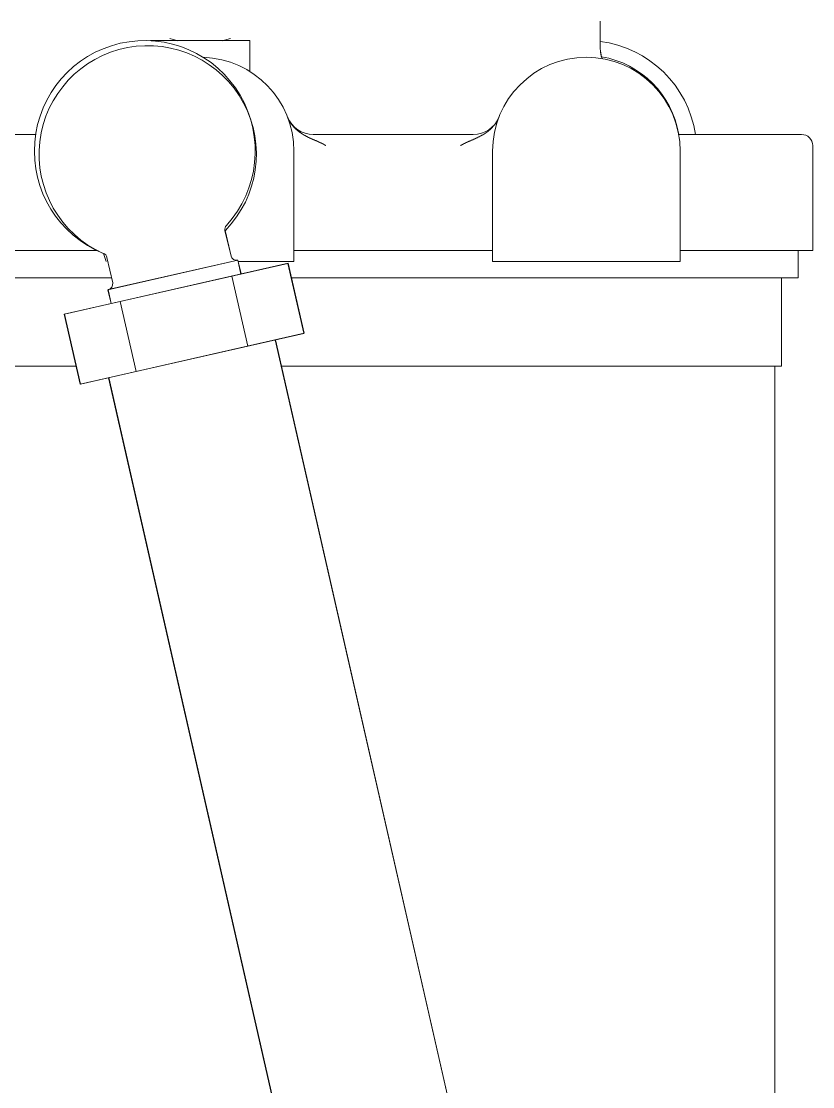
# Model space of a CAD drawing. Header units: millimetres. Extents: x 5194 to 16594, y 329 to 7592.
# Drawn here: x 11550.5 to 11693.9, y 3974.7 to 4167.7 of the extents above; entities that cross this region are included whole.
import ezdxf

# ---------------------------------------------------------------- set-up
doc = ezdxf.new("R2010")
doc.units = ezdxf.units.MM
doc.header["$MEASUREMENT"] = 0
doc.layers.add('PDF_Geometry', color=7, linetype='Continuous', true_color=0x231f20)

msp = doc.modelspace()

# ---------------------------------------------------------------- linework, layer by layer
at = {"layer": 'PDF_Geometry', "color": 0, "lineweight": 9}
for p, q in [((11655.39, 4167.67), (11655.38, 4162.71)), ((11573.88, 4164.17), (11591.9, 4164.17)), ((11577.4, 4164.57), (11578.88, 4164.16)), ((11588.38, 4164.57), (11586.9, 4164.16)), ((11591.89, 4158.65), (11591.89, 4164.18)), ((11655.38, 4162.71), (11655.6, 4161.26)), ((11655.58, 4161.35), (11655.42, 4162.11)), ((11655.74, 4160.91), (11655.58, 4161.36)), ((11598.74, 4150.29), (11598.74, 4150.31)), ((11598.76, 4150.29), (11598.74, 4150.29)), ((11598.76, 4150.27), (11598.76, 4150.29)), ((11598.76, 4150.25), (11598.76, 4150.27)), ((11598.76, 4150.22), (11598.76, 4150.25)), ((11598.78, 4150.22), (11598.76, 4150.22)), ((11598.78, 4150.2), (11598.78, 4150.22)), ((11598.78, 4150.18), (11598.78, 4150.2)), ((11598.78, 4150.16), (11598.78, 4150.18)), ((11598.8, 4150.16), (11598.78, 4150.16)), ((11598.8, 4150.13), (11598.8, 4150.16)), ((11598.8, 4150.11), (11598.8, 4150.13)), ((11598.83, 4150.11), (11598.8, 4150.11)), ((11598.83, 4150.09), (11598.83, 4150.11)), ((11598.83, 4150.07), (11598.83, 4150.09)), ((11598.83, 4150.04), (11598.83, 4150.07)), ((11598.85, 4150.04), (11598.83, 4150.04)), ((11598.85, 4150.02), (11598.85, 4150.04)), ((11598.85, 4150), (11598.85, 4150.02)), ((11598.87, 4150), (11598.85, 4150)), ((11598.87, 4149.98), (11598.87, 4150)), ((11598.87, 4149.95), (11598.87, 4149.98)), ((11598.87, 4149.93), (11598.87, 4149.95)), ((11598.92, 4149.93), (11598.87, 4149.93)), ((11598.92, 4149.91), (11598.92, 4149.93)), ((11598.92, 4149.89), (11598.92, 4149.91)), ((11598.92, 4149.86), (11598.92, 4149.89)), ((11598.92, 4149.84), (11598.92, 4149.86)), ((11598.96, 4149.84), (11598.92, 4149.84)), ((11598.96, 4149.82), (11598.96, 4149.84)), ((11598.96, 4149.8), (11598.96, 4149.82)), ((11598.98, 4149.8), (11598.96, 4149.8)), ((11598.98, 4149.77), (11598.98, 4149.8)), ((11598.98, 4149.75), (11598.98, 4149.77)), ((11599.01, 4149.73), (11598.98, 4149.75)), ((11599.01, 4149.71), (11599.01, 4149.73)), ((11599.01, 4149.68), (11599.01, 4149.71)), ((11599.03, 4149.68), (11599.01, 4149.68)), ((11599.03, 4149.66), (11599.03, 4149.68)), ((11599.05, 4149.66), (11599.03, 4149.66)), ((11599.05, 4149.64), (11599.05, 4149.66)), ((11599.05, 4149.62), (11599.05, 4149.64)), ((11599.1, 4149.62), (11599.05, 4149.62)), ((11599.1, 4149.59), (11599.1, 4149.62)), ((11599.1, 4149.57), (11599.1, 4149.59)), ((11599.1, 4149.55), (11599.1, 4149.57)), ((11599.1, 4149.53), (11599.1, 4149.55)), ((11599.1, 4149.5), (11599.1, 4149.53)), ((11599.14, 4149.5), (11599.1, 4149.5)), ((11599.14, 4149.48), (11599.14, 4149.5)), ((11599.14, 4149.46), (11599.14, 4149.48)), ((11599.16, 4149.46), (11599.14, 4149.46)), ((11599.16, 4149.44), (11599.16, 4149.46)), ((11599.19, 4149.44), (11599.16, 4149.44)), ((11599.19, 4149.41), (11599.19, 4149.44)), ((11599.19, 4149.39), (11599.19, 4149.41)), ((11599.21, 4149.39), (11599.19, 4149.39)), ((11599.21, 4149.37), (11599.21, 4149.39)), ((11599.23, 4149.37), (11599.21, 4149.37)), ((11599.23, 4149.35), (11599.23, 4149.37)), ((11599.23, 4149.32), (11599.23, 4149.35)), ((11599.23, 4149.3), (11599.23, 4149.32)), ((11599.25, 4149.3), (11599.23, 4149.3)), ((11599.28, 4149.3), (11599.25, 4149.3)), ((11599.28, 4149.28), (11599.28, 4149.3)), ((11599.28, 4149.26), (11599.28, 4149.28)), ((11599.28, 4149.23), (11599.28, 4149.26)), ((11599.32, 4149.23), (11599.28, 4149.23)), ((11599.32, 4149.21), (11599.32, 4149.23)), ((11599.32, 4149.19), (11599.32, 4149.21)), ((11599.34, 4149.19), (11599.32, 4149.19)), ((11599.37, 4149.19), (11599.34, 4149.19)), ((11599.37, 4149.17), (11599.37, 4149.19)), ((11599.37, 4149.14), (11599.37, 4149.17)), ((11599.37, 4149.12), (11599.37, 4149.14)), ((11599.39, 4149.12), (11599.37, 4149.12)), ((11599.39, 4149.1), (11599.39, 4149.12)), ((11599.41, 4149.1), (11599.39, 4149.1)), ((11599.41, 4149.08), (11599.41, 4149.1)), ((11599.41, 4149.05), (11599.41, 4149.08)), ((11599.43, 4149.05), (11599.41, 4149.05)), ((11599.43, 4149.03), (11599.43, 4149.05)), ((11599.46, 4149.03), (11599.43, 4149.03)), ((11599.46, 4149.01), (11599.46, 4149.03)), ((11599.5, 4148.99), (11599.46, 4149.01)), ((11599.5, 4148.96), (11599.5, 4148.99)), ((11599.5, 4148.94), (11599.5, 4148.96)), ((11599.52, 4148.94), (11599.5, 4148.94)), ((11599.55, 4148.92), (11599.52, 4148.94)), ((11599.55, 4148.9), (11599.55, 4148.92)), ((11599.57, 4148.9), (11599.55, 4148.9)), ((11599.57, 4148.87), (11599.57, 4148.9)), ((11599.59, 4148.87), (11599.57, 4148.87)), ((11599.59, 4148.85), (11599.59, 4148.87)), ((11599.59, 4148.83), (11599.59, 4148.85)), ((11599.59, 4148.81), (11599.59, 4148.83)), ((11599.61, 4148.81), (11599.59, 4148.81)), ((11599.61, 4148.78), (11599.61, 4148.81)), ((11599.61, 4148.76), (11599.61, 4148.78)), ((11599.66, 4148.76), (11599.61, 4148.76)), ((11599.66, 4148.74), (11599.66, 4148.76)), ((11599.68, 4148.74), (11599.66, 4148.74)), ((11599.68, 4148.72), (11599.68, 4148.74)), ((11599.7, 4148.72), (11599.68, 4148.72)), ((11599.7, 4148.69), (11599.7, 4148.72)), ((11599.73, 4148.67), (11599.7, 4148.69)), ((11599.75, 4148.65), (11599.73, 4148.67)), ((11599.75, 4148.63), (11599.75, 4148.65)), ((11599.77, 4148.63), (11599.75, 4148.63)), ((11599.77, 4148.6), (11599.77, 4148.63)), ((11599.79, 4148.6), (11599.77, 4148.6)), ((11599.79, 4148.58), (11599.79, 4148.6)), ((11599.79, 4148.56), (11599.79, 4148.58)), ((11599.84, 4148.56), (11599.79, 4148.56)), ((11599.84, 4148.54), (11599.84, 4148.56)), ((11635.92, 4148.55), (11635.9, 4148.55)), ((11635.9, 4148.55), (11635.9, 4148.53)), ((11635.94, 4148.55), (11635.92, 4148.55)), ((11635.99, 4148.59), (11635.94, 4148.59)), ((11635.94, 4148.59), (11635.94, 4148.57)), ((11635.94, 4148.57), (11635.94, 4148.55)), ((11636.01, 4148.64), (11635.99, 4148.62)), ((11635.99, 4148.62), (11635.99, 4148.59)), ((11636.03, 4148.66), (11636.01, 4148.66)), ((11636.01, 4148.66), (11636.01, 4148.64)), ((11636.06, 4148.68), (11636.03, 4148.68)), ((11636.03, 4148.68), (11636.03, 4148.66)), ((11636.08, 4148.71), (11636.06, 4148.71)), ((11636.06, 4148.71), (11636.06, 4148.68)), ((11636.1, 4148.75), (11636.08, 4148.73)), ((11636.08, 4148.73), (11636.08, 4148.71)), ((11636.12, 4148.77), (11636.1, 4148.77)), ((11636.1, 4148.77), (11636.1, 4148.75)), ((11636.17, 4148.82), (11636.12, 4148.8)), ((11636.12, 4148.8), (11636.12, 4148.77)), ((11636.19, 4148.84), (11636.17, 4148.84)), ((11636.17, 4148.84), (11636.17, 4148.82)), ((11636.21, 4148.86), (11636.19, 4148.86)), ((11636.19, 4148.86), (11636.19, 4148.84)), ((11636.24, 4148.89), (11636.21, 4148.89)), ((11636.21, 4148.89), (11636.21, 4148.86)), ((11636.26, 4148.91), (11636.24, 4148.91)), ((11636.24, 4148.91), (11636.24, 4148.89)), ((11636.28, 4148.95), (11636.26, 4148.95)), ((11636.26, 4148.95), (11636.26, 4148.93)), ((11636.26, 4148.93), (11636.26, 4148.91)), ((11636.3, 4148.98), (11636.28, 4148.98)), ((11636.28, 4148.98), (11636.28, 4148.95)), ((11636.35, 4149.02), (11636.3, 4149.02)), ((11636.3, 4149.02), (11636.3, 4149)), ((11636.3, 4149), (11636.3, 4148.98)), ((11636.37, 4149.06), (11636.35, 4149.06)), ((11636.35, 4149.06), (11636.35, 4149.04)), ((11636.35, 4149.04), (11636.35, 4149.02)), ((11636.39, 4149.09), (11636.37, 4149.09)), ((11636.37, 4149.09), (11636.37, 4149.06)), ((11636.42, 4149.13), (11636.39, 4149.13)), ((11636.39, 4149.13), (11636.39, 4149.11)), ((11636.39, 4149.11), (11636.39, 4149.09)), ((11636.44, 4149.15), (11636.42, 4149.15)), ((11636.42, 4149.15), (11636.42, 4149.13)), ((11636.46, 4149.2), (11636.44, 4149.2)), ((11636.44, 4149.2), (11636.44, 4149.18)), ((11636.44, 4149.18), (11636.44, 4149.15)), ((11636.48, 4149.22), (11636.46, 4149.22)), ((11636.46, 4149.22), (11636.46, 4149.2)), ((11636.53, 4149.27), (11636.48, 4149.27)), ((11636.48, 4149.27), (11636.48, 4149.24)), ((11636.48, 4149.24), (11636.48, 4149.22)), ((11636.55, 4149.36), (11636.53, 4149.33)), ((11636.53, 4149.33), (11636.53, 4149.31)), ((11636.53, 4149.31), (11636.53, 4149.29)), ((11636.53, 4149.29), (11636.53, 4149.27)), ((11636.57, 4149.4), (11636.55, 4149.4)), ((11636.55, 4149.4), (11636.55, 4149.38)), ((11636.55, 4149.38), (11636.55, 4149.36)), ((11636.6, 4149.42), (11636.57, 4149.42)), ((11636.57, 4149.42), (11636.57, 4149.4)), ((11636.62, 4149.47), (11636.6, 4149.47)), ((11636.6, 4149.47), (11636.6, 4149.45)), ((11636.6, 4149.45), (11636.6, 4149.42)), ((11636.64, 4149.49), (11636.62, 4149.49)), ((11636.62, 4149.49), (11636.62, 4149.47)), ((11636.69, 4149.56), (11636.64, 4149.56)), ((11636.64, 4149.56), (11636.64, 4149.54)), ((11636.64, 4149.54), (11636.64, 4149.51)), ((11636.64, 4149.51), (11636.64, 4149.49)), ((11636.73, 4149.65), (11636.69, 4149.65)), ((11636.69, 4149.65), (11636.69, 4149.63)), ((11636.69, 4149.63), (11636.69, 4149.6)), ((11636.69, 4149.6), (11636.69, 4149.58)), ((11636.69, 4149.58), (11636.69, 4149.56)), ((11636.75, 4149.69), (11636.73, 4149.69)), ((11636.73, 4149.69), (11636.73, 4149.67)), ((11636.73, 4149.67), (11636.73, 4149.65)), ((11636.78, 4149.74), (11636.75, 4149.72)), ((11636.75, 4149.72), (11636.75, 4149.69)), ((11636.8, 4149.81), (11636.78, 4149.81)), ((11636.78, 4149.81), (11636.78, 4149.78)), ((11636.78, 4149.78), (11636.78, 4149.76)), ((11636.78, 4149.76), (11636.78, 4149.74)), ((11636.82, 4149.81), (11636.8, 4149.81)), ((11636.84, 4149.9), (11636.82, 4149.9)), ((11636.82, 4149.9), (11636.82, 4149.87)), ((11636.82, 4149.87), (11636.82, 4149.85)), ((11636.82, 4149.85), (11636.82, 4149.83)), ((11636.82, 4149.83), (11636.82, 4149.81)), ((11636.87, 4149.92), (11636.84, 4149.9)), ((11636.91, 4149.99), (11636.87, 4149.96)), ((11636.87, 4149.96), (11636.87, 4149.94)), ((11636.87, 4149.94), (11636.87, 4149.92)), ((11636.93, 4150.08), (11636.91, 4150.05)), ((11636.91, 4150.05), (11636.91, 4150.03)), ((11636.91, 4150.03), (11636.91, 4150.01)), ((11636.91, 4150.01), (11636.91, 4149.99)), ((11636.96, 4150.1), (11636.93, 4150.08)), ((11636.98, 4150.19), (11636.96, 4150.17)), ((11636.96, 4150.17), (11636.96, 4150.14)), ((11636.96, 4150.14), (11636.96, 4150.12)), ((11636.96, 4150.12), (11636.96, 4150.1)), ((11637, 4150.19), (11636.98, 4150.19)), ((11637.02, 4150.3), (11637, 4150.28)), ((11637, 4150.28), (11637, 4150.26)), ((11637, 4150.26), (11637, 4150.23)), ((11637, 4150.23), (11637, 4150.21)), ((11637, 4150.21), (11637, 4150.19)), ((11553.17, 4147.17), (11544.02, 4147.17)), ((11599.86, 4148.51), (11599.84, 4148.54)), ((11599.88, 4148.51), (11599.86, 4148.51)), ((11599.88, 4148.49), (11599.88, 4148.51)), ((11599.88, 4148.47), (11599.88, 4148.49)), ((11599.91, 4148.47), (11599.88, 4148.47)), ((11599.93, 4148.45), (11599.91, 4148.47)), ((11599.93, 4148.42), (11599.93, 4148.45)), ((11599.95, 4148.42), (11599.93, 4148.42)), ((11599.97, 4148.42), (11599.95, 4148.42)), ((11599.97, 4148.4), (11599.97, 4148.42)), ((11599.97, 4148.38), (11599.97, 4148.4)), ((11600.02, 4148.38), (11599.97, 4148.38)), ((11600.02, 4148.36), (11600.02, 4148.38)), ((11600.02, 4148.33), (11600.02, 4148.36)), ((11600.06, 4148.33), (11600.02, 4148.33)), ((11600.06, 4148.31), (11600.06, 4148.33)), ((11600.09, 4148.31), (11600.06, 4148.31)), ((11600.09, 4148.29), (11600.09, 4148.31)), ((11600.11, 4148.29), (11600.09, 4148.29)), ((11600.11, 4148.27), (11600.11, 4148.29)), ((11600.11, 4148.24), (11600.11, 4148.27)), ((11600.13, 4148.24), (11600.11, 4148.24)), ((11600.15, 4148.24), (11600.13, 4148.24)), ((11600.15, 4148.22), (11600.15, 4148.24)), ((11600.2, 4148.2), (11600.15, 4148.22)), ((11600.2, 4148.18), (11600.2, 4148.2)), ((11600.24, 4148.15), (11600.2, 4148.18)), ((11600.24, 4148.13), (11600.24, 4148.15)), ((11600.27, 4148.13), (11600.24, 4148.13)), ((11600.29, 4148.11), (11600.27, 4148.13)), ((11600.29, 4148.09), (11600.29, 4148.11)), ((11600.31, 4148.09), (11600.29, 4148.09)), ((11600.31, 4148.06), (11600.31, 4148.09)), ((11600.33, 4148.06), (11600.31, 4148.06)), ((11600.33, 4148.04), (11600.33, 4148.06)), ((11600.36, 4148.04), (11600.33, 4148.04)), ((11600.36, 4148.02), (11600.36, 4148.04)), ((11600.38, 4148.02), (11600.36, 4148.02)), ((11600.42, 4148), (11600.38, 4148.02)), ((11600.42, 4147.97), (11600.42, 4148)), ((11600.45, 4147.97), (11600.42, 4147.97)), ((11600.47, 4147.97), (11600.45, 4147.97)), ((11600.47, 4147.95), (11600.47, 4147.97)), ((11600.47, 4147.93), (11600.47, 4147.95)), ((11600.49, 4147.93), (11600.47, 4147.93)), ((11600.51, 4147.93), (11600.49, 4147.93)), ((11600.51, 4147.91), (11600.51, 4147.93)), ((11600.54, 4147.91), (11600.51, 4147.91)), ((11600.54, 4147.88), (11600.54, 4147.91)), ((11600.54, 4147.86), (11600.54, 4147.88)), ((11600.58, 4147.86), (11600.54, 4147.86)), ((11600.58, 4147.84), (11600.58, 4147.86)), ((11600.6, 4147.84), (11600.58, 4147.84)), ((11600.6, 4147.82), (11600.6, 4147.84)), ((11600.63, 4147.82), (11600.6, 4147.82)), ((11600.63, 4147.79), (11600.63, 4147.82)), ((11600.65, 4147.79), (11600.63, 4147.79)), ((11600.67, 4147.79), (11600.65, 4147.79)), ((11600.67, 4147.77), (11600.67, 4147.79)), ((11600.67, 4147.75), (11600.67, 4147.77)), ((11600.69, 4147.75), (11600.67, 4147.75)), ((11600.72, 4147.75), (11600.69, 4147.75)), ((11600.72, 4147.73), (11600.72, 4147.75)), ((11600.76, 4147.7), (11600.72, 4147.73)), ((11600.78, 4147.7), (11600.76, 4147.7)), ((11600.78, 4147.68), (11600.78, 4147.7)), ((11600.81, 4147.68), (11600.78, 4147.68)), ((11600.81, 4147.66), (11600.81, 4147.68)), ((11600.83, 4147.66), (11600.81, 4147.66)), ((11600.83, 4147.64), (11600.83, 4147.66)), ((11600.85, 4147.64), (11600.83, 4147.64)), ((11600.87, 4147.61), (11600.85, 4147.64)), ((11600.89, 4147.61), (11600.87, 4147.61)), ((11600.89, 4147.59), (11600.89, 4147.61)), ((11600.94, 4147.59), (11600.89, 4147.59)), ((11600.94, 4147.57), (11600.94, 4147.59)), ((11600.96, 4147.57), (11600.94, 4147.57)), ((11600.98, 4147.55), (11600.96, 4147.57)), ((11600.98, 4147.52), (11600.98, 4147.55)), ((11601.01, 4147.52), (11600.98, 4147.52)), ((11601.03, 4147.52), (11601.01, 4147.52)), ((11601.03, 4147.5), (11601.03, 4147.52)), ((11601.05, 4147.5), (11601.03, 4147.5)), ((11601.07, 4147.5), (11601.05, 4147.5)), ((11601.07, 4147.48), (11601.07, 4147.5)), ((11601.12, 4147.48), (11601.07, 4147.48)), ((11601.12, 4147.46), (11601.12, 4147.48)), ((11601.12, 4147.43), (11601.12, 4147.46)), ((11601.14, 4147.43), (11601.12, 4147.43)), ((11601.16, 4147.43), (11601.14, 4147.43)), ((11601.19, 4147.41), (11601.16, 4147.43)), ((11601.21, 4147.41), (11601.19, 4147.41)), ((11601.21, 4147.39), (11601.21, 4147.41)), ((11601.23, 4147.39), (11601.21, 4147.39)), ((11601.25, 4147.37), (11601.23, 4147.39)), ((11601.3, 4147.34), (11601.25, 4147.37)), ((11601.3, 4147.32), (11601.3, 4147.34)), ((11601.34, 4147.32), (11601.3, 4147.32)), ((11601.34, 4147.3), (11601.34, 4147.32)), ((11601.37, 4147.3), (11601.34, 4147.3)), ((11601.39, 4147.28), (11601.37, 4147.3)), ((11601.41, 4147.28), (11601.39, 4147.28)), ((11601.43, 4147.28), (11601.41, 4147.28)), ((11601.43, 4147.25), (11601.43, 4147.28)), ((11601.46, 4147.23), (11601.43, 4147.25)), ((11601.46, 4147.21), (11601.46, 4147.23)), ((11601.5, 4147.21), (11601.46, 4147.21)), ((11601.52, 4147.19), (11601.5, 4147.21)), ((11601.55, 4147.19), (11601.52, 4147.19)), ((11601.55, 4147.16), (11601.55, 4147.19)), ((11601.57, 4147.14), (11601.55, 4147.16)), ((11601.59, 4147.14), (11601.57, 4147.14)), ((11601.61, 4147.14), (11601.59, 4147.14)), ((11601.61, 4147.12), (11601.61, 4147.14)), ((11601.64, 4147.12), (11601.61, 4147.12)), ((11601.64, 4147.1), (11601.64, 4147.12)), ((11601.68, 4147.1), (11601.64, 4147.1)), ((11601.7, 4147.1), (11601.68, 4147.1)), ((11601.7, 4147.07), (11601.7, 4147.1)), ((11601.73, 4147.07), (11601.7, 4147.07)), ((11601.73, 4147.05), (11601.73, 4147.07)), ((11601.75, 4147.05), (11601.73, 4147.05)), ((11601.77, 4147.05), (11601.75, 4147.05)), ((11601.77, 4147.03), (11601.77, 4147.05)), ((11601.79, 4147.03), (11601.77, 4147.03)), ((11601.82, 4147.03), (11601.79, 4147.03)), ((11601.82, 4147.01), (11601.82, 4147.03)), ((11601.86, 4147.01), (11601.82, 4147.01)), ((11601.88, 4147.01), (11601.86, 4147.01)), ((11601.88, 4146.98), (11601.88, 4147.01)), ((11601.91, 4146.98), (11601.88, 4146.98)), ((11601.91, 4146.96), (11601.91, 4146.98)), ((11601.93, 4146.96), (11601.91, 4146.96)), ((11601.95, 4146.96), (11601.93, 4146.96)), ((11601.97, 4146.94), (11601.95, 4146.96)), ((11602, 4146.94), (11601.97, 4146.94)), ((11602, 4146.92), (11602, 4146.94)), ((11602.04, 4146.92), (11602, 4146.92)), ((11602.04, 4146.89), (11602.04, 4146.92)), ((11602.06, 4146.89), (11602.04, 4146.89)), ((11602.09, 4146.89), (11602.06, 4146.89)), ((11602.09, 4146.87), (11602.09, 4146.89)), ((11602.11, 4146.87), (11602.09, 4146.87)), ((11602.13, 4146.85), (11602.11, 4146.87)), ((11602.15, 4146.83), (11602.13, 4146.85)), ((11602.18, 4146.83), (11602.15, 4146.83)), ((11602.22, 4146.83), (11602.18, 4146.83)), ((11602.22, 4146.8), (11602.22, 4146.83)), ((11602.24, 4146.8), (11602.22, 4146.8)), ((11602.27, 4146.78), (11602.24, 4146.8)), ((11602.29, 4146.78), (11602.27, 4146.78)), ((11602.31, 4146.78), (11602.29, 4146.78)), ((11602.31, 4146.76), (11602.31, 4146.78)), ((11602.33, 4146.76), (11602.31, 4146.76)), ((11602.36, 4146.74), (11602.33, 4146.76)), ((11602.4, 4146.71), (11602.36, 4146.74)), ((11602.42, 4146.71), (11602.4, 4146.71)), ((11602.42, 4146.69), (11602.42, 4146.71)), ((11602.45, 4146.69), (11602.42, 4146.69)), ((11602.47, 4146.67), (11602.45, 4146.69)), ((11602.49, 4146.65), (11602.47, 4146.67)), ((11602.51, 4146.65), (11602.49, 4146.65)), ((11602.56, 4146.65), (11602.51, 4146.65)), ((11602.56, 4146.62), (11602.56, 4146.65)), ((11602.6, 4146.6), (11602.56, 4146.62)), ((11603.38, 4147.17), (11632.39, 4147.17)), ((11633.16, 4146.61), (11633.13, 4146.61)), ((11633.13, 4146.61), (11633.13, 4146.59)), ((11633.18, 4146.61), (11633.16, 4146.61)), ((11633.22, 4146.64), (11633.18, 4146.64)), ((11633.18, 4146.64), (11633.18, 4146.61)), ((11633.27, 4146.66), (11633.22, 4146.66)), ((11633.22, 4146.66), (11633.22, 4146.64)), ((11633.29, 4146.68), (11633.27, 4146.66)), ((11633.31, 4146.68), (11633.29, 4146.68)), ((11633.34, 4146.68), (11633.31, 4146.68)), ((11633.36, 4146.7), (11633.34, 4146.68)), ((11633.38, 4146.73), (11633.36, 4146.73)), ((11633.36, 4146.73), (11633.36, 4146.7)), ((11633.4, 4146.73), (11633.38, 4146.73)), ((11633.45, 4146.75), (11633.4, 4146.75)), ((11633.4, 4146.75), (11633.4, 4146.73)), ((11633.47, 4146.75), (11633.45, 4146.75)), ((11633.49, 4146.77), (11633.47, 4146.75)), ((11633.52, 4146.79), (11633.49, 4146.79)), ((11633.49, 4146.79), (11633.49, 4146.77)), ((11633.54, 4146.79), (11633.52, 4146.79)), ((11633.56, 4146.82), (11633.54, 4146.82)), ((11633.54, 4146.82), (11633.54, 4146.79)), ((11633.58, 4146.82), (11633.56, 4146.82)), ((11633.63, 4146.84), (11633.58, 4146.84)), ((11633.58, 4146.84), (11633.58, 4146.82)), ((11633.65, 4146.86), (11633.63, 4146.86)), ((11633.63, 4146.86), (11633.63, 4146.84)), ((11633.67, 4146.86), (11633.65, 4146.86)), ((11633.7, 4146.86), (11633.67, 4146.86)), ((11633.72, 4146.88), (11633.7, 4146.88)), ((11633.7, 4146.88), (11633.7, 4146.86)), ((11633.74, 4146.91), (11633.72, 4146.91)), ((11633.72, 4146.91), (11633.72, 4146.88)), ((11633.79, 4146.93), (11633.74, 4146.93)), ((11633.74, 4146.93), (11633.74, 4146.91)), ((11633.81, 4146.95), (11633.79, 4146.95)), ((11633.79, 4146.95), (11633.79, 4146.93)), ((11633.83, 4146.95), (11633.81, 4146.95)), ((11633.85, 4146.97), (11633.83, 4146.97)), ((11633.83, 4146.97), (11633.83, 4146.95)), ((11633.88, 4146.97), (11633.85, 4146.97)), ((11633.9, 4147), (11633.88, 4147)), ((11633.88, 4147), (11633.88, 4146.97)), ((11633.92, 4147.02), (11633.9, 4147)), ((11633.97, 4147.02), (11633.92, 4147.02)), ((11633.99, 4147.04), (11633.97, 4147.02)), ((11634.01, 4147.04), (11633.99, 4147.04)), ((11634.03, 4147.06), (11634.01, 4147.06)), ((11634.01, 4147.06), (11634.01, 4147.04)), ((11634.06, 4147.06), (11634.03, 4147.06)), ((11634.08, 4147.09), (11634.06, 4147.09)), ((11634.06, 4147.09), (11634.06, 4147.06)), ((11634.1, 4147.11), (11634.08, 4147.11)), ((11634.08, 4147.11), (11634.08, 4147.09)), ((11634.15, 4147.13), (11634.1, 4147.13)), ((11634.1, 4147.13), (11634.1, 4147.11)), ((11634.19, 4147.15), (11634.15, 4147.15)), ((11634.15, 4147.15), (11634.15, 4147.13)), ((11634.21, 4147.18), (11634.19, 4147.18)), ((11634.19, 4147.18), (11634.19, 4147.15)), ((11634.24, 4147.18), (11634.21, 4147.18)), ((11634.26, 4147.2), (11634.24, 4147.2)), ((11634.24, 4147.2), (11634.24, 4147.18)), ((11634.28, 4147.22), (11634.26, 4147.2)), ((11634.33, 4147.24), (11634.28, 4147.22)), ((11634.37, 4147.24), (11634.33, 4147.24)), ((11634.39, 4147.29), (11634.37, 4147.29)), ((11634.37, 4147.29), (11634.37, 4147.27)), ((11634.37, 4147.27), (11634.37, 4147.24)), ((11634.42, 4147.29), (11634.39, 4147.29)), ((11634.44, 4147.31), (11634.42, 4147.29)), ((11634.46, 4147.31), (11634.44, 4147.31)), ((11634.48, 4147.36), (11634.46, 4147.33)), ((11634.46, 4147.33), (11634.46, 4147.31)), ((11634.51, 4147.36), (11634.48, 4147.36)), ((11634.55, 4147.36), (11634.51, 4147.36)), ((11634.57, 4147.4), (11634.55, 4147.4)), ((11634.55, 4147.4), (11634.55, 4147.38)), ((11634.55, 4147.38), (11634.55, 4147.36)), ((11634.59, 4147.4), (11634.57, 4147.4)), ((11634.62, 4147.42), (11634.59, 4147.42)), ((11634.59, 4147.42), (11634.59, 4147.4)), ((11634.64, 4147.42), (11634.62, 4147.42)), ((11634.66, 4147.47), (11634.64, 4147.45)), ((11634.64, 4147.45), (11634.64, 4147.42)), ((11634.68, 4147.47), (11634.66, 4147.47)), ((11634.71, 4147.49), (11634.68, 4147.49)), ((11634.68, 4147.49), (11634.68, 4147.47)), ((11634.73, 4147.49), (11634.71, 4147.49)), ((11634.75, 4147.51), (11634.73, 4147.51)), ((11634.73, 4147.51), (11634.73, 4147.49)), ((11634.77, 4147.54), (11634.75, 4147.54)), ((11634.75, 4147.54), (11634.75, 4147.51)), ((11634.8, 4147.56), (11634.77, 4147.56)), ((11634.77, 4147.56), (11634.77, 4147.54)), ((11634.82, 4147.56), (11634.8, 4147.56)), ((11634.84, 4147.58), (11634.82, 4147.58)), ((11634.82, 4147.58), (11634.82, 4147.56)), ((11634.89, 4147.6), (11634.84, 4147.6)), ((11634.84, 4147.6), (11634.84, 4147.58)), ((11634.91, 4147.63), (11634.89, 4147.63)), ((11634.89, 4147.63), (11634.89, 4147.6)), ((11634.93, 4147.65), (11634.91, 4147.65)), ((11634.91, 4147.65), (11634.91, 4147.63)), ((11634.95, 4147.67), (11634.93, 4147.67)), ((11634.93, 4147.67), (11634.93, 4147.65)), ((11634.98, 4147.67), (11634.95, 4147.67)), ((11635, 4147.72), (11634.98, 4147.69)), ((11634.98, 4147.69), (11634.98, 4147.67)), ((11635.02, 4147.72), (11635, 4147.72)), ((11635.07, 4147.74), (11635.02, 4147.74)), ((11635.02, 4147.74), (11635.02, 4147.72)), ((11635.09, 4147.76), (11635.07, 4147.76)), ((11635.07, 4147.76), (11635.07, 4147.74)), ((11635.11, 4147.78), (11635.09, 4147.78)), ((11635.09, 4147.78), (11635.09, 4147.76)), ((11635.13, 4147.81), (11635.11, 4147.78)), ((11635.16, 4147.83), (11635.13, 4147.81)), ((11635.18, 4147.85), (11635.16, 4147.85)), ((11635.16, 4147.85), (11635.16, 4147.83)), ((11635.2, 4147.85), (11635.18, 4147.85)), ((11635.25, 4147.9), (11635.2, 4147.87)), ((11635.2, 4147.87), (11635.2, 4147.85)), ((11635.27, 4147.92), (11635.25, 4147.92)), ((11635.25, 4147.92), (11635.25, 4147.9)), ((11635.29, 4147.92), (11635.27, 4147.92)), ((11635.31, 4147.96), (11635.29, 4147.94)), ((11635.29, 4147.94), (11635.29, 4147.92)), ((11635.34, 4147.96), (11635.31, 4147.96)), ((11635.36, 4147.99), (11635.34, 4147.99)), ((11635.34, 4147.99), (11635.34, 4147.96)), ((11635.38, 4147.99), (11635.36, 4147.99)), ((11635.43, 4148.03), (11635.38, 4148.03)), ((11635.38, 4148.03), (11635.38, 4148.01)), ((11635.38, 4148.01), (11635.38, 4147.99)), ((11635.47, 4148.05), (11635.43, 4148.05)), ((11635.43, 4148.05), (11635.43, 4148.03)), ((11635.49, 4148.1), (11635.47, 4148.1)), ((11635.47, 4148.1), (11635.47, 4148.08)), ((11635.47, 4148.08), (11635.47, 4148.05)), ((11635.52, 4148.1), (11635.49, 4148.1)), ((11635.54, 4148.14), (11635.52, 4148.14)), ((11635.52, 4148.14), (11635.52, 4148.12)), ((11635.52, 4148.12), (11635.52, 4148.1)), ((11635.56, 4148.17), (11635.54, 4148.17)), ((11635.54, 4148.17), (11635.54, 4148.14)), ((11635.61, 4148.19), (11635.56, 4148.17)), ((11635.63, 4148.23), (11635.61, 4148.23)), ((11635.61, 4148.23), (11635.61, 4148.21)), ((11635.61, 4148.21), (11635.61, 4148.19)), ((11635.65, 4148.28), (11635.63, 4148.26)), ((11635.63, 4148.26), (11635.63, 4148.23)), ((11635.67, 4148.28), (11635.65, 4148.28)), ((11635.7, 4148.32), (11635.67, 4148.3)), ((11635.67, 4148.3), (11635.67, 4148.28)), ((11635.72, 4148.35), (11635.7, 4148.32)), ((11635.74, 4148.37), (11635.72, 4148.35)), ((11635.76, 4148.39), (11635.74, 4148.37)), ((11635.81, 4148.41), (11635.76, 4148.39)), ((11635.83, 4148.44), (11635.81, 4148.44)), ((11635.81, 4148.44), (11635.81, 4148.41)), ((11635.85, 4148.46), (11635.83, 4148.46)), ((11635.83, 4148.46), (11635.83, 4148.44)), ((11635.88, 4148.48), (11635.85, 4148.48)), ((11635.85, 4148.48), (11635.85, 4148.46)), ((11635.9, 4148.5), (11635.88, 4148.5)), ((11635.88, 4148.5), (11635.88, 4148.48)), ((11635.9, 4148.53), (11635.9, 4148.5)), ((11669.62, 4147.17), (11691.88, 4147.17)), ((11602.63, 4146.6), (11602.6, 4146.6)), ((11602.65, 4146.6), (11602.63, 4146.6)), ((11602.65, 4146.58), (11602.65, 4146.6)), ((11602.67, 4146.58), (11602.65, 4146.58)), ((11602.69, 4146.58), (11602.67, 4146.58)), ((11602.72, 4146.58), (11602.69, 4146.58)), ((11602.72, 4146.56), (11602.72, 4146.58)), ((11602.74, 4146.56), (11602.72, 4146.56)), ((11602.74, 4146.53), (11602.74, 4146.56)), ((11602.78, 4146.53), (11602.74, 4146.53)), ((11602.81, 4146.51), (11602.78, 4146.53)), ((11602.83, 4146.51), (11602.81, 4146.51)), ((11602.85, 4146.51), (11602.83, 4146.51)), ((11602.87, 4146.49), (11602.85, 4146.51)), ((11602.9, 4146.47), (11602.87, 4146.49)), ((11602.92, 4146.47), (11602.9, 4146.47)), ((11602.96, 4146.47), (11602.92, 4146.47)), ((11602.96, 4146.44), (11602.96, 4146.47)), ((11602.99, 4146.44), (11602.96, 4146.44)), ((11603.01, 4146.44), (11602.99, 4146.44)), ((11603.01, 4146.42), (11603.01, 4146.44)), ((11603.03, 4146.42), (11603.01, 4146.42)), ((11603.03, 4146.4), (11603.03, 4146.42)), ((11603.05, 4146.4), (11603.03, 4146.4)), ((11603.08, 4146.4), (11603.05, 4146.4)), ((11603.1, 4146.4), (11603.08, 4146.4)), ((11603.1, 4146.38), (11603.1, 4146.4)), ((11603.14, 4146.38), (11603.1, 4146.38)), ((11603.14, 4146.36), (11603.14, 4146.38)), ((11603.17, 4146.36), (11603.14, 4146.36)), ((11603.19, 4146.36), (11603.17, 4146.36)), ((11603.19, 4146.33), (11603.19, 4146.36)), ((11603.21, 4146.33), (11603.19, 4146.33)), ((11603.23, 4146.33), (11603.21, 4146.33)), ((11603.26, 4146.33), (11603.23, 4146.33)), ((11603.26, 4146.31), (11603.26, 4146.33)), ((11603.28, 4146.31), (11603.26, 4146.31)), ((11603.28, 4146.29), (11603.28, 4146.31)), ((11603.32, 4146.29), (11603.28, 4146.29)), ((11603.35, 4146.29), (11603.32, 4146.29)), ((11603.35, 4146.27), (11603.35, 4146.29)), ((11603.37, 4146.27), (11603.35, 4146.27)), ((11603.39, 4146.27), (11603.37, 4146.27)), ((11603.39, 4146.24), (11603.39, 4146.27)), ((11603.41, 4146.24), (11603.39, 4146.24)), ((11603.41, 4146.22), (11603.41, 4146.24)), ((11603.44, 4146.22), (11603.41, 4146.22)), ((11603.48, 4146.22), (11603.44, 4146.22)), ((11603.5, 4146.22), (11603.48, 4146.22)), ((11603.5, 4146.2), (11603.5, 4146.22)), ((11603.53, 4146.2), (11603.5, 4146.2)), ((11603.53, 4146.18), (11603.53, 4146.2)), ((11603.55, 4146.18), (11603.53, 4146.18)), ((11603.57, 4146.18), (11603.55, 4146.18)), ((11603.59, 4146.18), (11603.57, 4146.18)), ((11603.62, 4146.15), (11603.59, 4146.18)), ((11603.66, 4146.15), (11603.62, 4146.15)), ((11603.66, 4146.13), (11603.66, 4146.15)), ((11603.66, 4146.11), (11603.66, 4146.13)), ((11603.71, 4146.11), (11603.66, 4146.11)), ((11603.73, 4146.11), (11603.71, 4146.11)), ((11603.75, 4146.11), (11603.73, 4146.11)), ((11603.75, 4146.09), (11603.75, 4146.11)), ((11603.77, 4146.09), (11603.75, 4146.09)), ((11603.8, 4146.09), (11603.77, 4146.09)), ((11603.84, 4146.09), (11603.8, 4146.09)), ((11603.84, 4146.06), (11603.84, 4146.09)), ((11603.89, 4146.04), (11603.84, 4146.06)), ((11603.91, 4146.04), (11603.89, 4146.04)), ((11603.91, 4146.02), (11603.91, 4146.04)), ((11603.93, 4146.02), (11603.91, 4146.02)), ((11603.95, 4146.02), (11603.93, 4146.02)), ((11603.98, 4146.02), (11603.95, 4146.02)), ((11603.98, 4146), (11603.98, 4146.02)), ((11604, 4146), (11603.98, 4146)), ((11604.02, 4146), (11604, 4146)), ((11604.02, 4145.97), (11604.02, 4146)), ((11604.07, 4145.97), (11604.02, 4145.97)), ((11604.09, 4145.97), (11604.07, 4145.97)), ((11604.11, 4145.95), (11604.09, 4145.97)), ((11604.13, 4145.95), (11604.11, 4145.95)), ((11604.13, 4145.93), (11604.13, 4145.95)), ((11604.16, 4145.93), (11604.13, 4145.93)), ((11604.16, 4145.91), (11604.16, 4145.93)), ((11604.18, 4145.91), (11604.16, 4145.91)), ((11604.2, 4145.91), (11604.18, 4145.91)), ((11604.25, 4145.91), (11604.2, 4145.91)), ((11604.25, 4145.88), (11604.25, 4145.91)), ((11604.27, 4145.88), (11604.25, 4145.88)), ((11604.27, 4145.86), (11604.27, 4145.88)), ((11604.29, 4145.86), (11604.27, 4145.86)), ((11604.31, 4145.86), (11604.29, 4145.86)), ((11604.31, 4145.84), (11604.31, 4145.86)), ((11604.34, 4145.84), (11604.31, 4145.84)), ((11604.36, 4145.84), (11604.34, 4145.84)), ((11604.36, 4145.82), (11604.36, 4145.84)), ((11604.4, 4145.82), (11604.36, 4145.82)), ((11604.4, 4145.79), (11604.4, 4145.82)), ((11604.43, 4145.79), (11604.4, 4145.79)), ((11604.45, 4145.79), (11604.43, 4145.79)), ((11604.47, 4145.79), (11604.45, 4145.79)), ((11604.47, 4145.77), (11604.47, 4145.79)), ((11604.49, 4145.77), (11604.47, 4145.77)), ((11604.52, 4145.75), (11604.49, 4145.77)), ((11604.54, 4145.75), (11604.52, 4145.75)), ((11604.54, 4145.73), (11604.54, 4145.75)), ((11604.58, 4145.73), (11604.54, 4145.73)), ((11604.61, 4145.73), (11604.58, 4145.73)), ((11604.63, 4145.73), (11604.61, 4145.73)), ((11604.63, 4145.7), (11604.63, 4145.73)), ((11604.65, 4145.7), (11604.63, 4145.7)), ((11604.65, 4145.68), (11604.65, 4145.7)), ((11604.67, 4145.68), (11604.65, 4145.68)), ((11604.7, 4145.68), (11604.67, 4145.68)), ((11604.72, 4145.68), (11604.7, 4145.68)), ((11604.72, 4145.66), (11604.72, 4145.68)), ((11604.76, 4145.66), (11604.72, 4145.66)), ((11604.76, 4145.64), (11604.76, 4145.66)), ((11604.81, 4145.64), (11604.76, 4145.64)), ((11604.83, 4145.64), (11604.81, 4145.64)), ((11604.83, 4145.61), (11604.83, 4145.64)), ((11604.85, 4145.61), (11604.83, 4145.61)), ((11604.85, 4145.59), (11604.85, 4145.61)), ((11604.88, 4145.59), (11604.85, 4145.59)), ((11604.9, 4145.59), (11604.88, 4145.59)), ((11604.94, 4145.59), (11604.9, 4145.59)), ((11604.94, 4145.57), (11604.94, 4145.59)), ((11604.94, 4145.55), (11604.94, 4145.57)), ((11604.99, 4145.55), (11604.94, 4145.55)), ((11605.01, 4145.55), (11604.99, 4145.55)), ((11605.03, 4145.55), (11605.01, 4145.55)), ((11605.03, 4145.52), (11605.03, 4145.55)), ((11605.06, 4145.52), (11605.03, 4145.52)), ((11605.06, 4145.5), (11605.06, 4145.52)), ((11605.08, 4145.5), (11605.06, 4145.5)), ((11605.08, 4145.48), (11605.08, 4145.5)), ((11605.1, 4145.48), (11605.08, 4145.48)), ((11605.12, 4145.48), (11605.1, 4145.48)), ((11605.17, 4145.48), (11605.12, 4145.48)), ((11605.17, 4145.46), (11605.17, 4145.48)), ((11605.19, 4145.46), (11605.17, 4145.46)), ((11605.19, 4145.43), (11605.19, 4145.46)), ((11605.21, 4145.43), (11605.19, 4145.43)), ((11605.21, 4145.41), (11605.21, 4145.43)), ((11605.24, 4145.41), (11605.21, 4145.41)), ((11605.26, 4145.41), (11605.24, 4145.41)), ((11605.26, 4145.39), (11605.26, 4145.41)), ((11605.28, 4145.39), (11605.26, 4145.39)), ((11605.28, 4145.37), (11605.28, 4145.39)), ((11605.33, 4145.37), (11605.28, 4145.37)), ((11605.35, 4145.37), (11605.33, 4145.37)), ((11605.37, 4145.34), (11605.35, 4145.37)), ((11605.37, 4145.32), (11605.37, 4145.34)), ((11605.39, 4145.32), (11605.37, 4145.32)), ((11605.42, 4145.32), (11605.39, 4145.32)), ((11605.42, 4145.3), (11605.42, 4145.32)), ((11605.44, 4145.3), (11605.42, 4145.3)), ((11605.46, 4145.3), (11605.44, 4145.3)), ((11605.46, 4145.28), (11605.46, 4145.3)), ((11605.51, 4145.28), (11605.46, 4145.28)), ((11605.51, 4145.25), (11605.51, 4145.28)), ((11605.53, 4145.25), (11605.51, 4145.25)), ((11605.53, 4145.23), (11605.53, 4145.25)), ((11605.55, 4145.23), (11605.53, 4145.23)), ((11605.57, 4145.23), (11605.55, 4145.23)), ((11605.57, 4145.21), (11605.57, 4145.23)), ((11605.6, 4145.21), (11605.57, 4145.21)), ((11605.6, 4145.19), (11605.6, 4145.21)), ((11605.62, 4145.19), (11605.6, 4145.19)), ((11605.64, 4145.19), (11605.62, 4145.19)), ((11605.64, 4145.16), (11605.64, 4145.19)), ((11605.69, 4145.16), (11605.64, 4145.16)), ((11630.14, 4145.2), (11630.1, 4145.17)), ((11630.1, 4145.17), (11630.1, 4145.15)), ((11630.16, 4145.22), (11630.14, 4145.2)), ((11630.19, 4145.22), (11630.16, 4145.22)), ((11630.21, 4145.22), (11630.19, 4145.22)), ((11630.23, 4145.24), (11630.21, 4145.24)), ((11630.21, 4145.24), (11630.21, 4145.22)), ((11630.25, 4145.26), (11630.23, 4145.26)), ((11630.23, 4145.26), (11630.23, 4145.24)), ((11630.28, 4145.26), (11630.25, 4145.26)), ((11630.32, 4145.29), (11630.28, 4145.26)), ((11630.34, 4145.31), (11630.32, 4145.31)), ((11630.32, 4145.31), (11630.32, 4145.29)), ((11630.37, 4145.31), (11630.34, 4145.31)), ((11630.39, 4145.33), (11630.37, 4145.33)), ((11630.37, 4145.33), (11630.37, 4145.31)), ((11630.41, 4145.33), (11630.39, 4145.33)), ((11630.43, 4145.35), (11630.41, 4145.35)), ((11630.41, 4145.35), (11630.41, 4145.33)), ((11630.46, 4145.38), (11630.43, 4145.38)), ((11630.43, 4145.38), (11630.43, 4145.35)), ((11630.5, 4145.38), (11630.46, 4145.38)), ((11630.52, 4145.4), (11630.5, 4145.4)), ((11630.5, 4145.4), (11630.5, 4145.38)), ((11630.55, 4145.4), (11630.52, 4145.4)), ((11630.57, 4145.42), (11630.55, 4145.42)), ((11630.55, 4145.42), (11630.55, 4145.4)), ((11630.59, 4145.44), (11630.57, 4145.44)), ((11630.57, 4145.44), (11630.57, 4145.42)), ((11630.61, 4145.44), (11630.59, 4145.44)), ((11630.64, 4145.47), (11630.61, 4145.44)), ((11630.68, 4145.49), (11630.64, 4145.47)), ((11630.73, 4145.51), (11630.68, 4145.51)), ((11630.68, 4145.51), (11630.68, 4145.49)), ((11630.75, 4145.51), (11630.73, 4145.51)), ((11630.77, 4145.53), (11630.75, 4145.53)), ((11630.75, 4145.53), (11630.75, 4145.51)), ((11630.79, 4145.56), (11630.77, 4145.53)), ((11630.82, 4145.56), (11630.79, 4145.56)), ((11630.86, 4145.56), (11630.82, 4145.56)), ((11630.91, 4145.6), (11630.86, 4145.58)), ((11630.86, 4145.58), (11630.86, 4145.56)), ((11630.93, 4145.62), (11630.91, 4145.6)), ((11630.95, 4145.62), (11630.93, 4145.62)), ((11630.97, 4145.62), (11630.95, 4145.62)), ((11631, 4145.65), (11630.97, 4145.65)), ((11630.97, 4145.65), (11630.97, 4145.62)), ((11631.02, 4145.65), (11631, 4145.65)), ((11631.06, 4145.67), (11631.02, 4145.67)), ((11631.02, 4145.67), (11631.02, 4145.65)), ((11631.09, 4145.69), (11631.06, 4145.69)), ((11631.06, 4145.69), (11631.06, 4145.67)), ((11631.11, 4145.69), (11631.09, 4145.69)), ((11631.13, 4145.69), (11631.11, 4145.69)), ((11631.15, 4145.69), (11631.13, 4145.69)), ((11631.18, 4145.71), (11631.15, 4145.71)), ((11631.15, 4145.71), (11631.15, 4145.69)), ((11631.2, 4145.74), (11631.18, 4145.74)), ((11631.18, 4145.74), (11631.18, 4145.71)), ((11631.24, 4145.76), (11631.2, 4145.76)), ((11631.2, 4145.76), (11631.2, 4145.74)), ((11631.27, 4145.76), (11631.24, 4145.76)), ((11631.29, 4145.76), (11631.27, 4145.76)), ((11631.31, 4145.78), (11631.29, 4145.78)), ((11631.29, 4145.78), (11631.29, 4145.76)), ((11631.33, 4145.8), (11631.31, 4145.78)), ((11631.36, 4145.8), (11631.33, 4145.8)), ((11631.38, 4145.83), (11631.36, 4145.83)), ((11631.36, 4145.83), (11631.36, 4145.8)), ((11631.42, 4145.83), (11631.38, 4145.83)), ((11631.45, 4145.85), (11631.42, 4145.83)), ((11631.47, 4145.85), (11631.45, 4145.85)), ((11631.49, 4145.87), (11631.47, 4145.87)), ((11631.47, 4145.87), (11631.47, 4145.85)), ((11631.51, 4145.87), (11631.49, 4145.87)), ((11631.54, 4145.87), (11631.51, 4145.87)), ((11631.56, 4145.89), (11631.54, 4145.89)), ((11631.54, 4145.89), (11631.54, 4145.87)), ((11631.6, 4145.92), (11631.56, 4145.92)), ((11631.56, 4145.92), (11631.56, 4145.89)), ((11631.63, 4145.94), (11631.6, 4145.92)), ((11631.65, 4145.94), (11631.63, 4145.94)), ((11631.67, 4145.94), (11631.65, 4145.94)), ((11631.69, 4145.94), (11631.67, 4145.94)), ((11631.72, 4145.96), (11631.69, 4145.96)), ((11631.69, 4145.96), (11631.69, 4145.94)), ((11631.74, 4145.98), (11631.72, 4145.96)), ((11631.78, 4146.01), (11631.74, 4145.98)), ((11631.83, 4146.01), (11631.78, 4146.01)), ((11631.85, 4146.03), (11631.83, 4146.03)), ((11631.83, 4146.03), (11631.83, 4146.01)), ((11631.87, 4146.03), (11631.85, 4146.03)), ((11631.9, 4146.05), (11631.87, 4146.05)), ((11631.87, 4146.05), (11631.87, 4146.03)), ((11631.94, 4146.05), (11631.9, 4146.05)), ((11631.99, 4146.07), (11631.94, 4146.07)), ((11631.94, 4146.07), (11631.94, 4146.05)), ((11632.01, 4146.07), (11631.99, 4146.07)), ((11632.03, 4146.1), (11632.01, 4146.1)), ((11632.01, 4146.1), (11632.01, 4146.07)), ((11632.05, 4146.12), (11632.03, 4146.12)), ((11632.03, 4146.12), (11632.03, 4146.1)), ((11632.08, 4146.12), (11632.05, 4146.12)), ((11632.1, 4146.14), (11632.08, 4146.14)), ((11632.08, 4146.14), (11632.08, 4146.12)), ((11632.12, 4146.14), (11632.1, 4146.14)), ((11632.17, 4146.14), (11632.12, 4146.14)), ((11632.19, 4146.16), (11632.17, 4146.16)), ((11632.17, 4146.16), (11632.17, 4146.14)), ((11632.21, 4146.19), (11632.19, 4146.19)), ((11632.19, 4146.19), (11632.19, 4146.16)), ((11632.23, 4146.19), (11632.21, 4146.19)), ((11632.26, 4146.19), (11632.23, 4146.19)), ((11632.28, 4146.21), (11632.26, 4146.21)), ((11632.26, 4146.21), (11632.26, 4146.19)), ((11632.3, 4146.21), (11632.28, 4146.21)), ((11632.35, 4146.23), (11632.3, 4146.23)), ((11632.3, 4146.23), (11632.3, 4146.21)), ((11632.37, 4146.25), (11632.35, 4146.25)), ((11632.35, 4146.25), (11632.35, 4146.23)), ((11632.39, 4146.25), (11632.37, 4146.25)), ((11632.41, 4146.25), (11632.39, 4146.25)), ((11632.44, 4146.28), (11632.41, 4146.28)), ((11632.41, 4146.28), (11632.41, 4146.25)), ((11632.46, 4146.3), (11632.44, 4146.3)), ((11632.44, 4146.3), (11632.44, 4146.28)), ((11632.48, 4146.3), (11632.46, 4146.3)), ((11632.53, 4146.32), (11632.48, 4146.32)), ((11632.48, 4146.32), (11632.48, 4146.3)), ((11632.55, 4146.32), (11632.53, 4146.32)), ((11632.57, 4146.32), (11632.55, 4146.32)), ((11632.59, 4146.34), (11632.57, 4146.34)), ((11632.57, 4146.34), (11632.57, 4146.32)), ((11632.62, 4146.37), (11632.59, 4146.34)), ((11632.64, 4146.37), (11632.62, 4146.37)), ((11632.66, 4146.37), (11632.64, 4146.37)), ((11632.71, 4146.39), (11632.66, 4146.39)), ((11632.66, 4146.39), (11632.66, 4146.37)), ((11632.73, 4146.41), (11632.71, 4146.41)), ((11632.71, 4146.41), (11632.71, 4146.39)), ((11632.75, 4146.41), (11632.73, 4146.41)), ((11632.77, 4146.43), (11632.75, 4146.43)), ((11632.75, 4146.43), (11632.75, 4146.41)), ((11632.8, 4146.43), (11632.77, 4146.43)), ((11632.82, 4146.46), (11632.8, 4146.46)), ((11632.8, 4146.46), (11632.8, 4146.43)), ((11632.86, 4146.48), (11632.82, 4146.48)), ((11632.82, 4146.48), (11632.82, 4146.46)), ((11632.89, 4146.5), (11632.86, 4146.5)), ((11632.86, 4146.5), (11632.86, 4146.48)), ((11632.91, 4146.5), (11632.89, 4146.5)), ((11632.93, 4146.5), (11632.91, 4146.5)), ((11632.95, 4146.52), (11632.93, 4146.52)), ((11632.93, 4146.52), (11632.93, 4146.5)), ((11632.98, 4146.55), (11632.95, 4146.52)), ((11633, 4146.55), (11632.98, 4146.55)), ((11633.04, 4146.55), (11633, 4146.55)), ((11633.09, 4146.57), (11633.04, 4146.57)), ((11633.04, 4146.57), (11633.04, 4146.55)), ((11633.11, 4146.57), (11633.09, 4146.57)), ((11633.13, 4146.59), (11633.11, 4146.59)), ((11633.11, 4146.59), (11633.11, 4146.57)), ((11693.89, 4145.16), (11693.89, 4126.18)), ((11599.89, 4144.16), (11599.89, 4124.17)), ((11635.88, 4124.17), (11635.88, 4144.16)), ((11669.88, 4144.16), (11669.88, 4124.17)), ((11587.39, 4129.79), (11588.51, 4125.15)), ((11588.51, 4125.15), (11587.46, 4129.8)), ((11537.89, 4126.18), (11564.31, 4126.18)), ((11565.89, 4124.17), (11565.36, 4125.62)), ((11599.89, 4126.18), (11635.89, 4126.18)), ((11693.89, 4126.18), (11669.89, 4126.18)), ((11691.23, 4126.18), (11691.23, 4121.18)), ((11558.27, 4114.6), (11598.79, 4123.82)), ((11558.29, 4114.61), (11598.84, 4123.86)), ((11567.06, 4120.28), (11565.96, 4124.88)), ((11565.96, 4124.88), (11567.05, 4120.29)), ((11566.2, 4119.03), (11589.7, 4124.39)), ((11589.74, 4124.42), (11566.24, 4119.07)), ((11589.7, 4124.39), (11590.26, 4121.89)), ((11590.3, 4121.92), (11589.74, 4124.42)), ((11599.89, 4124.17), (11589.83, 4124.17)), ((11598.79, 4123.82), (11601.69, 4111.16)), ((11598.83, 4123.85), (11601.73, 4111.19)), ((11669.88, 4124.17), (11635.88, 4124.17)), ((11588.64, 4121.53), (11591.54, 4108.85)), ((11544.54, 4121.18), (11566.85, 4121.18)), ((11599.45, 4121.18), (11691.23, 4121.18)), ((11688.24, 4121.18), (11688.24, 4105.19)), ((11566.2, 4119.04), (11566.8, 4116.55)), ((11566.8, 4116.55), (11566.24, 4119.07)), ((11568.39, 4116.9), (11571.29, 4104.23)), ((11561.15, 4101.92), (11558.27, 4114.6)), ((11561.19, 4101.95), (11558.29, 4114.61)), ((11561.15, 4101.92), (11601.69, 4111.14)), ((11561.19, 4101.94), (11601.74, 4111.18)), ((11596.51, 4109.99), (11647.33, 3886.96)), ((11596.55, 4110), (11647.37, 3886.98)), ((11547.53, 4105.18), (11560.44, 4105.18)), ((11597.65, 4105.18), (11688.23, 4105.18)), ((11687.03, 4105.18), (11687.04, 3860.06)), ((11566.31, 4103.09), (11617.11, 3880.07)), ((11566.33, 4103.13), (11617.15, 3880.1))]:
    msp.add_line(p, q, dxfattribs=at)
for centre, major_axis, start_param, end_param in [((11572.87, 4144.17), (14.15, 14.15), 4.760038, 9.825452), ((11573.4, 4143.57), (-13.92, 13.92), 3.151954, 8.218209), ((11652.88, 4144.16), (-14.15, 14.15), 4.07821, 5.372916), ((11582.88, 4144.17), (-12.02, 12.02), 3.92654, 5.463248), ((11652.88, 4144.16), (12.02, 12.02), 5.498129, 8.639169), ((11652.77, 4144.42), (12.07, 12.07), 5.659486, 6.901939), ((11603.36, 4152.14), (3.51, 3.51), 2.733027, 3.931442), ((11632.44, 4152.09), (-3.48, 3.48), 2.346294, 3.554561), ((11691.89, 4145.18), (-1.41, 1.41), 3.920746, 5.501527), ((11588.36, 4129.99), (-0.704, 0.704), -0.021305, 0.990872), ((11565.97, 4120.11), (-0.772, 0.772), 2.563955, 4.089967)]:
    msp.add_ellipse(centre, major_axis=major_axis, ratio=1, start_param=start_param, end_param=end_param, dxfattribs=at)
for points in [[(11565.98, 4124.94), (11565.93, 4125.25), (11565.71, 4125.5), (11565.42, 4125.63)], [(11588.51, 4125.15), (11588.62, 4124.64), (11589.16, 4124.28), (11589.7, 4124.41)]]:
    msp.add_open_spline(points, degree=3, dxfattribs=at)

doc.saveas('drawing.dxf')
